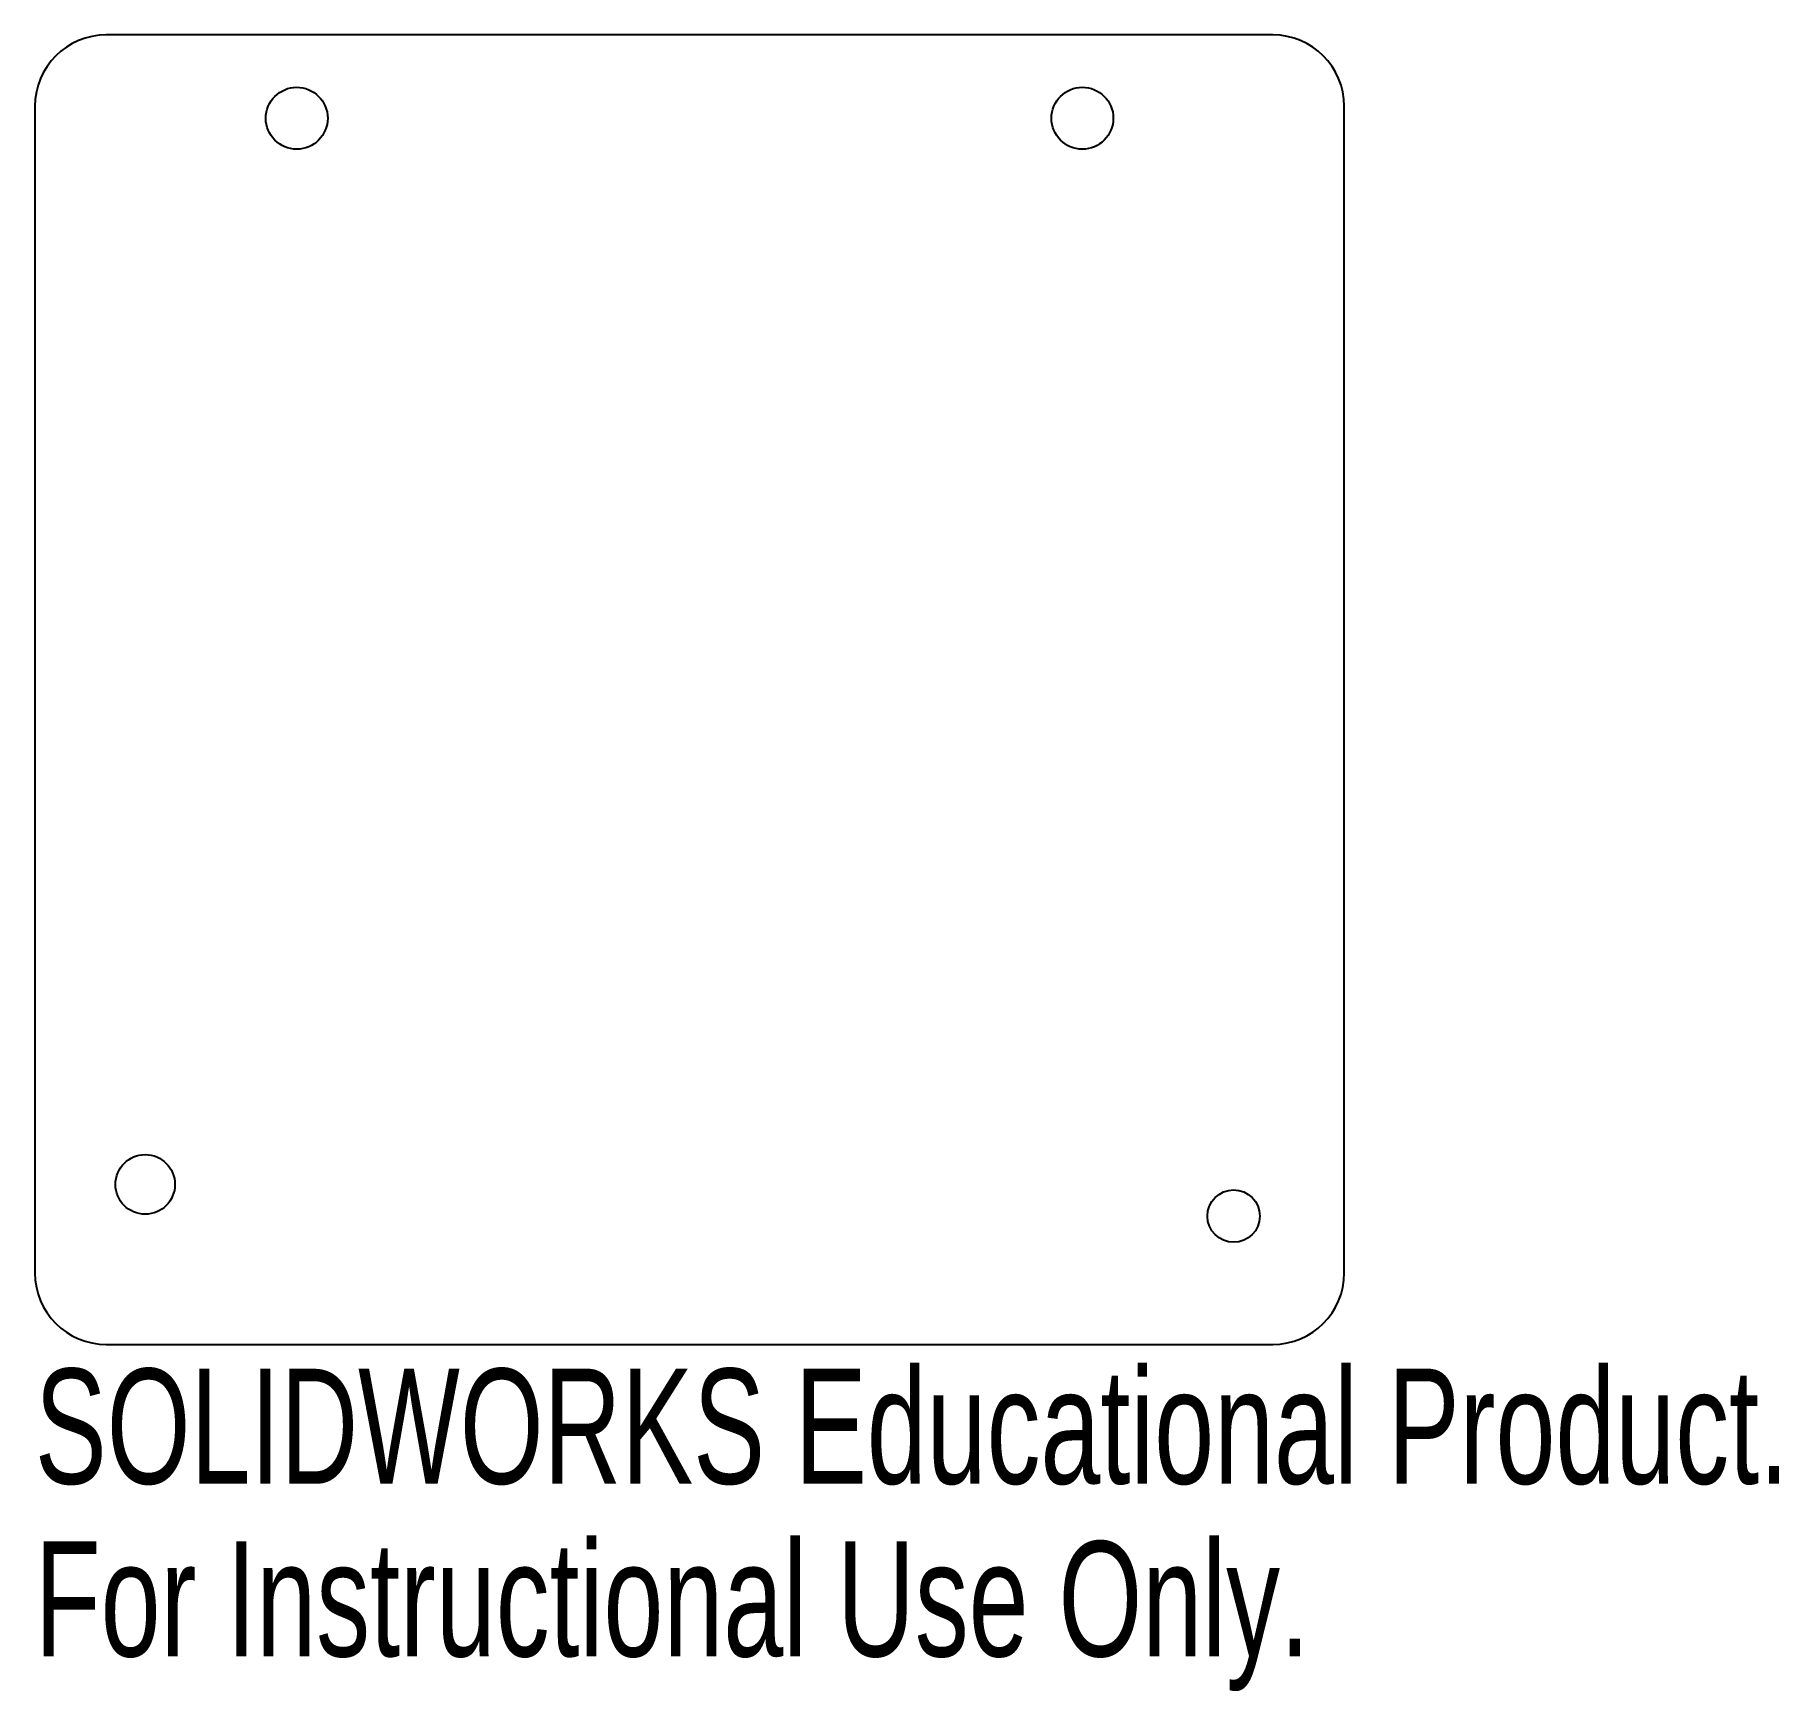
# Model space of a CAD drawing. Header units: millimetres. Extents: x -27.5 to 45.8, y -42.1 to 27.5.
import ezdxf

# ---------------------------------------------------------------- set-up
doc = ezdxf.new("R2010")
doc.units = ezdxf.units.MM
doc.styles.add('SLDTEXTSTYLE0', font='TXT', dxfattribs={"width": 0.7})

msp = doc.modelspace()

# ---------------------------------------------------------------- linework, layer by layer
at = {"color": 7, "linetype": 'Continuous', "lineweight": 25}
for p, q in [((24.5, 27.5), (-24.5, 27.5)), ((-27.5, 24.5), (-27.5, -24.5)), ((27.5, -24.5), (27.5, 24.5)), ((-24.5, -27.5), (24.5, -27.5))]:
    msp.add_line(p, q, dxfattribs=at)
for centre, radius in [((-16.5, 24), 1.3), ((16.5, 24), 1.3), ((-22.865, -20.78), 1.25), ((22.855, -22.11), 1.1)]:
    msp.add_circle(centre, radius, dxfattribs=at)
for centre, start, end in [((-24.5, 24.5), 90, 180), ((24.5, 24.5), 0, 90), ((-24.5, -24.5), 180, 270), ((24.5, -24.5), 270, 0)]:
    msp.add_arc(centre, 3, start, end, dxfattribs=at)

# ---------------------------------------------------------------- texts
at = {"color": 7, "linetype": 'Continuous', "char_height": 4.83362, "attachment_point": 1, "style": 'SLDTEXTSTYLE0'}
for s, insert in [('SOLIDWORKS Educational Product.', (-27.5, -28.52)), ('For Instructional Use Only.', (-27.5, -35.77))]:
    msp.add_mtext(s, dxfattribs=dict(at, insert=insert))

doc.saveas('drawing.dxf')
